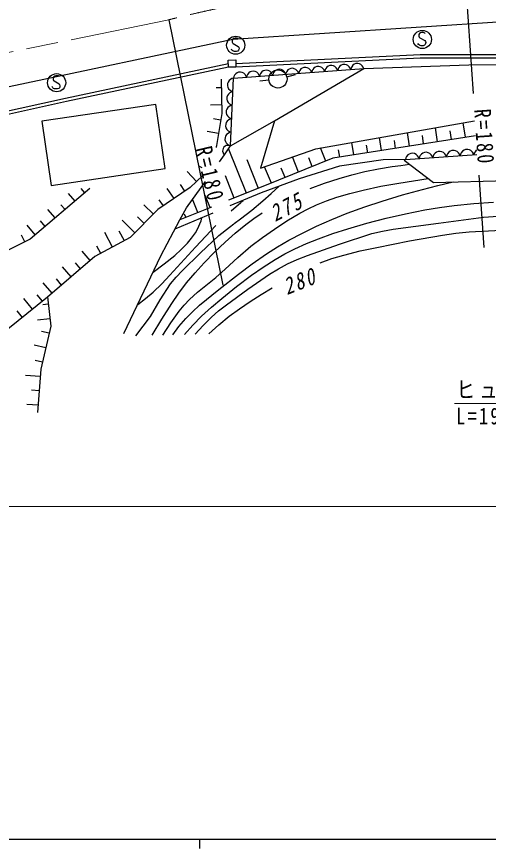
# Model space of a CAD drawing. Units: millimetres, scale not verified. Extents: x 40000 to 680000, y 20000 to 380000.
# Drawn here: x 147932 to 199656, y 204000 to 295284 of the extents above; entities that cross this region are included whole.
import ezdxf

# ---------------------------------------------------------------- set-up
doc = ezdxf.new("R2010")
doc.units = ezdxf.units.MM
doc.header["$LTSCALE"] = 1000
doc.linetypes.add('CHAIN', pattern=[18.5, 12, -1.5, 3.5, -1.5])
for name, color, linetype, lineweight in [('M-BGD', 7, 'Continuous', 25), ('M-BMK', 2, 'CHAIN', 13), ('M-STR-HTXT', 7, 'Continuous', 13), ('M-TTL-BAND', 7, 'Continuous', 25)]:
    doc.layers.add(name, color=color, linetype=linetype, lineweight=lineweight)
doc.styles.add('ＭＳ ゴシック', font='')
doc.styles.get('ＭＳ ゴシック').set_extended_font_data('MS Gothic')

msp = doc.modelspace()

# ---------------------------------------------------------------- linework, layer by layer
at = {"layer": 'M-BGD'}
for p, q in [((197085, 299904), (197995, 286862)), ((164606, 294941), (170555, 265822)), ((171650, 292797), (209325, 295280)), ((192038, 293320), (192032, 293205)), ((192032, 293205), (192037, 293130)), ((192037, 293130), (192076, 293030)), ((192104, 293430), (192038, 293320)), ((192076, 293030), (192145, 292974)), ((192215, 293504), (192104, 293430)), ((192345, 293537), (192215, 293504)), ((192500, 293536), (192345, 293537)), ((192605, 293515), (192500, 293536)), ((192680, 293480), (192605, 293515)), ((192734, 293419), (192680, 293480)), ((147125, 287624), (171650, 292797)), ((171572, 292690), (171566, 292575)), ((171566, 292575), (171571, 292500)), ((171571, 292500), (171610, 292400)), ((171638, 292799), (171572, 292690)), ((171610, 292400), (171679, 292344)), ((171749, 292873), (171638, 292799)), ((171679, 292344), (172222, 292024)), ((171879, 292907), (171749, 292873)), ((172034, 292906), (171879, 292907)), ((172139, 292885), (172034, 292906)), ((172214, 292849), (172139, 292885)), ((172268, 292789), (172214, 292849)), ((192009, 292230), (191940, 292346)), ((192088, 292155), (192009, 292230)), ((192183, 292109), (192088, 292155)), ((192145, 292974), (192688, 292654)), ((192668, 292135), (192513, 292091)), ((192739, 292224), (192668, 292135)), ((192688, 292654), (192747, 292564)), ((192775, 292319), (192739, 292224)), ((192747, 292564), (192786, 292439)), ((192786, 292439), (192775, 292319)), ((171543, 291600), (171474, 291716)), ((171622, 291525), (171543, 291600)), ((171717, 291479), (171622, 291525)), ((171817, 291463), (171717, 291479)), ((172047, 291461), (171817, 291463)), ((172202, 291504), (172047, 291461)), ((172273, 291594), (172202, 291504)), ((172222, 292024), (172281, 291934)), ((172309, 291689), (172273, 291594)), ((172281, 291934), (172320, 291808)), ((172320, 291808), (172309, 291689)), ((192283, 292093), (192183, 292109)), ((192513, 292091), (192283, 292093)), ((171137, 290520), (171954, 290536)), ((171153, 289735), (171137, 290520)), ((171951, 290151), (192170, 291115)), ((171954, 290536), (171970, 289752)), ((192180, 290715), (171970, 289752)), ((192170, 291115), (215577, 291154)), ((215578, 290754), (192180, 290715)), ((153300, 286347), (171145, 290142)), ((171153, 289735), (153384, 285956)), ((171970, 289752), (171153, 289735)), ((171715, 288531), (185989, 289585)), ((175129, 289386), (174965, 289320)), ((175350, 289402), (175129, 289386)), ((175522, 289361), (175350, 289402)), ((176218, 283854), (185989, 289585)), ((176392, 289425), (176242, 289328)), ((176556, 289491), (176392, 289425)), ((176777, 289508), (176556, 289491)), ((176949, 289466), (176777, 289508)), ((177112, 289392), (176949, 289466)), ((177263, 289246), (177112, 289392)), ((177669, 289433), (177542, 289266)), ((177820, 289531), (177669, 289433)), ((177984, 289597), (177820, 289531)), ((178205, 289613), (177984, 289597)), ((178376, 289572), (178205, 289613)), ((178540, 289498), (178376, 289572)), ((178691, 289351), (178540, 289498)), ((178969, 289372), (178897, 289226)), ((179097, 289539), (178969, 289372)), ((179247, 289636), (179097, 289539)), ((179411, 289702), (179247, 289636)), ((179632, 289718), (179411, 289702)), ((179804, 289677), (179632, 289718)), ((179967, 289603), (179804, 289677)), ((180118, 289456), (179967, 289603)), ((180214, 289323), (180118, 289456)), ((180396, 289477), (180325, 289332)), ((180524, 289644), (180396, 289477)), ((180675, 289741), (180524, 289644)), ((180838, 289807), (180675, 289741)), ((181060, 289824), (180838, 289807)), ((181231, 289782), (181060, 289824)), ((181395, 289708), (181231, 289782)), ((181545, 289562), (181395, 289708)), ((181641, 289429), (181545, 289562)), ((181707, 289269), (181641, 289429)), ((181752, 289437), (181707, 289269)), ((181824, 289582), (181752, 289437)), ((181951, 289749), (181824, 289582)), ((182102, 289847), (181951, 289749)), ((182266, 289913), (182102, 289847)), ((182487, 289929), (182266, 289913)), ((182659, 289888), (182487, 289929)), ((182822, 289814), (182659, 289888)), ((182973, 289667), (182822, 289814)), ((183069, 289534), (182973, 289667)), ((183134, 289374), (183069, 289534)), ((183179, 289542), (183134, 289374)), ((183251, 289688), (183179, 289542)), ((183379, 289855), (183251, 289688)), ((183529, 289952), (183379, 289855)), ((183693, 290018), (183529, 289952)), ((183914, 290034), (183693, 290018)), ((184086, 289993), (183914, 290034)), ((184249, 289919), (184086, 289993)), ((184400, 289772), (184249, 289919)), ((184496, 289640), (184400, 289772)), ((184562, 289479), (184496, 289640)), ((184607, 289648), (184562, 289479)), ((184679, 289793), (184607, 289648)), ((184806, 289960), (184679, 289793)), ((184957, 290057), (184806, 289960)), ((185121, 290123), (184957, 290057)), ((185342, 290140), (185121, 290123)), ((185514, 290099), (185342, 290140)), ((185677, 290024), (185514, 290099)), ((185828, 289878), (185677, 290024)), ((185924, 289745), (185828, 289878)), ((185989, 289585), (185924, 289745)), ((185989, 289585), (197513, 289982)), ((197513, 289982), (213848, 290224)), ((151937, 288575), (151931, 288460)), ((151931, 288460), (151935, 288385)), ((152003, 288685), (151937, 288575)), ((152113, 288759), (152003, 288685)), ((152244, 288793), (152113, 288759)), ((152399, 288791), (152244, 288793)), ((152504, 288770), (152399, 288791)), ((152578, 288735), (152504, 288770)), ((152633, 288674), (152578, 288735)), ((171364, 281115), (171715, 288531)), ((171542, 288484), (171393, 288401)), ((171715, 288531), (171542, 288484)), ((171760, 288699), (171715, 288531)), ((171832, 288845), (171760, 288699)), ((171960, 289012), (171832, 288845)), ((172110, 289109), (171960, 289012)), ((172274, 289175), (172110, 289109)), ((172495, 289191), (172274, 289175)), ((172667, 289150), (172495, 289191)), ((172830, 289076), (172667, 289150)), ((172981, 288930), (172830, 289076)), ((173077, 288797), (172981, 288930)), ((173143, 288636), (173077, 288797)), ((173188, 288805), (173143, 288636)), ((173259, 288950), (173188, 288805)), ((173387, 289117), (173259, 288950)), ((173538, 289215), (173387, 289117)), ((173701, 289281), (173538, 289215)), ((173923, 289297), (173701, 289281)), ((174094, 289256), (173923, 289297)), ((174258, 289182), (174094, 289256)), ((174408, 289035), (174258, 289182)), ((174504, 288902), (174408, 289035)), ((174570, 288742), (174504, 288902)), ((174615, 288910), (174570, 288742)), ((174687, 289055), (174615, 288910)), ((174814, 289223), (174687, 289055)), ((174965, 289320), (174814, 289223)), ((175685, 289287), (175522, 289361)), ((175836, 289140), (175685, 289287)), ((175932, 289007), (175836, 289140)), ((175997, 288847), (175932, 289007)), ((176042, 289016), (175997, 288847)), ((176114, 289161), (176042, 289016)), ((176242, 289328), (176114, 289161)), ((177359, 289113), (177263, 289246)), ((177425, 288953), (177359, 289113)), ((177470, 289121), (177425, 288953)), ((177542, 289266), (177470, 289121)), ((177555, 288688), (178524, 288934)), ((178787, 289218), (178691, 289351)), ((178852, 289058), (178787, 289218)), ((178897, 289226), (178852, 289058)), ((180280, 289163), (180214, 289323)), ((180325, 289332), (180280, 289163)), ((151907, 287485), (151838, 287601)), ((151935, 288385), (151974, 288285)), ((151974, 288285), (152044, 288229)), ((152044, 288229), (152586, 287909)), ((152586, 287909), (152645, 287819)), ((152673, 287574), (152637, 287479)), ((152645, 287819), (152684, 287694)), ((152684, 287694), (152673, 287574)), ((170341, 288409), (170425, 284663)), ((171063, 287934), (171052, 287704)), ((171052, 287704), (171099, 287527)), ((171126, 288106), (171063, 287934)), ((171223, 288265), (171126, 288106)), ((171393, 288401), (171223, 288265)), ((175593, 288321), (174600, 288200)), ((151987, 287410), (151907, 287485)), ((152081, 287364), (151987, 287410)), ((152181, 287348), (152081, 287364)), ((152411, 287346), (152181, 287348)), ((152567, 287390), (152411, 287346)), ((152637, 287479), (152567, 287390)), ((170362, 287473), (169804, 287460)), ((171153, 286781), (171056, 286622)), ((171099, 287527), (171180, 287360)), ((171323, 286918), (171153, 286781)), ((171180, 287360), (171337, 287207)), ((171472, 287000), (171323, 286918)), ((171337, 287207), (171477, 287115)), ((171645, 287048), (171472, 287000)), ((171477, 287115), (171645, 287048)), ((137593, 282905), (153300, 286347)), ((153384, 285956), (137677, 282514)), ((170992, 286451), (170981, 286221)), ((170981, 286221), (171029, 286044)), ((171056, 286622), (170992, 286451)), ((171029, 286044), (171110, 285877)), ((171110, 285877), (171266, 285724)), ((171266, 285724), (171407, 285632)), ((163177, 285655), (150690, 283811)), ((164218, 278607), (163177, 285655)), ((170404, 285600), (169191, 285573)), ((170922, 284968), (170911, 284738)), ((170986, 285139), (170922, 284968)), ((171083, 285298), (170986, 285139)), ((171253, 285435), (171083, 285298)), ((171401, 285517), (171253, 285435)), ((171575, 285565), (171401, 285517)), ((171407, 285632), (171575, 285565)), ((170301, 283928), (169525, 284059)), ((170425, 284663), (169796, 280926)), ((170911, 284738), (170958, 284561)), ((170958, 284561), (171040, 284393)), ((171182, 283952), (171012, 283815)), ((171040, 284393), (171196, 284241)), ((171331, 284034), (171182, 283952)), ((171196, 284241), (171337, 284149)), ((171504, 284082), (171331, 284034)), ((171337, 284149), (171504, 284082)), ((150690, 283811), (151731, 276763)), ((170852, 283484), (170841, 283255)), ((170841, 283255), (170888, 283078)), ((170916, 283656), (170852, 283484)), ((170888, 283078), (170969, 282910)), ((171012, 283815), (170916, 283656)), ((171364, 281115), (176218, 283854)), ((176218, 283854), (174660, 278654)), ((180728, 280790), (198151, 283850)), ((194094, 281558), (193852, 283095)), ((197163, 282043), (196912, 283633)), ((170054, 282458), (168810, 282667)), ((170845, 282173), (170781, 282001)), ((170942, 282332), (170845, 282173)), ((171112, 282469), (170942, 282332)), ((170969, 282910), (171126, 282758)), ((171261, 282551), (171112, 282469)), ((171126, 282758), (171266, 282666)), ((171434, 282598), (171261, 282551)), ((171266, 282666), (171434, 282598)), ((198262, 282216), (182587, 279739)), ((191026, 281073), (190791, 282558)), ((192560, 281315), (192417, 282222)), ((195629, 281800), (195481, 282738)), ((170781, 282001), (170771, 281771)), ((170771, 281771), (170818, 281594)), ((170818, 281594), (170899, 281427)), ((170899, 281427), (171056, 281275)), ((171056, 281275), (171196, 281183)), ((171196, 281183), (171364, 281115)), ((184888, 280103), (184670, 281483)), ((186423, 280345), (186289, 281189)), ((187957, 280588), (187731, 282020)), ((189491, 280830), (189353, 281705)), ((168929, 281135), (168918, 281137)), ((169807, 280988), (169781, 280992)), ((170528, 280658), (170517, 280508)), ((170517, 280508), (170566, 280338)), ((170565, 280801), (170528, 280658)), ((170665, 280958), (170565, 280801)), ((170566, 280338), (170627, 280217)), ((170779, 281053), (170665, 280958)), ((170718, 280102), (171364, 281115)), ((170911, 281126), (170779, 281053)), ((171086, 281154), (170911, 281126)), ((171223, 281151), (171086, 281154)), ((173123, 275907), (171172, 280814)), ((171364, 281115), (171223, 281151)), ((174660, 278654), (180728, 280790)), ((181840, 279435), (181251, 280882)), ((183354, 279860), (183226, 280672)), ((191155, 280275), (190983, 280206)), ((191388, 280291), (191155, 280275)), ((191568, 280247), (191388, 280291)), ((191740, 280168), (191568, 280247)), ((192484, 280310), (192325, 280208)), ((192656, 280378), (192484, 280310)), ((192889, 280394), (192656, 280378)), ((193069, 280350), (192889, 280394)), ((193240, 280271), (193069, 280350)), ((193398, 280116), (193240, 280271)), ((193826, 280312), (193691, 280137)), ((193985, 280413), (193826, 280312)), ((194157, 280482), (193985, 280413)), ((194390, 280498), (194157, 280482)), ((194570, 280453), (194390, 280498)), ((194741, 280375), (194570, 280453)), ((194899, 280220), (194741, 280375)), ((195326, 280415), (195191, 280240)), ((195485, 280517), (195326, 280415)), ((195658, 280585), (195485, 280517)), ((195890, 280601), (195658, 280585)), ((196071, 280557), (195890, 280601)), ((196242, 280478), (196071, 280557)), ((196400, 280323), (196242, 280478)), ((196500, 280183), (196400, 280323)), ((196692, 280343), (196616, 280191)), ((196827, 280519), (196692, 280343)), ((196986, 280620), (196827, 280519)), ((197159, 280688), (196986, 280620)), ((197391, 280704), (197159, 280688)), ((197571, 280660), (197391, 280704)), ((197743, 280582), (197571, 280660)), ((197900, 280427), (197743, 280582)), ((198000, 280287), (197900, 280427)), ((198069, 280118), (198000, 280287)), ((198117, 280295), (198069, 280118)), ((198193, 280447), (198117, 280295)), ((198328, 280622), (198193, 280447)), ((198369, 280648), (198328, 280622)), ((170173, 279345), (170718, 280102)), ((170627, 280217), (170718, 280102)), ((174453, 276435), (173201, 279583)), ((182587, 279739), (175117, 276700)), ((178852, 278219), (178172, 279890)), ((180346, 278827), (179955, 279787)), ((188137, 279567), (183323, 278880)), ((190565, 279601), (188137, 279567)), ((190423, 279535), (193627, 277088)), ((190565, 279601), (198404, 280141)), ((190613, 279777), (190565, 279601)), ((190689, 279930), (190613, 279777)), ((190824, 280105), (190689, 279930)), ((190983, 280206), (190824, 280105)), ((191897, 280013), (191740, 280168)), ((191997, 279873), (191897, 280013)), ((192066, 279704), (191997, 279873)), ((192114, 279881), (192066, 279704)), ((192190, 280033), (192114, 279881)), ((192325, 280208), (192190, 280033)), ((193498, 279976), (193398, 280116)), ((193566, 279808), (193498, 279976)), ((193615, 279984), (193566, 279808)), ((193691, 280137), (193615, 279984)), ((194999, 280080), (194899, 280220)), ((195067, 279911), (194999, 280080)), ((195115, 280088), (195067, 279911)), ((195191, 280240), (195115, 280088)), ((196568, 280014), (196500, 280183)), ((196616, 280191), (196568, 280014)), ((151731, 276763), (164218, 278607)), ((168277, 278674), (167985, 278834)), ((175864, 277004), (175126, 278818)), ((177358, 277612), (176933, 278657)), ((183323, 278880), (178900, 277492)), ((186097, 278289), (187604, 278590)), ((187604, 278590), (189124, 278831)), ((189124, 278831), (190066, 278959)), ((190066, 278959), (191020, 279079)), ((167664, 277193), (166636, 278300)), ((168365, 277843), (166963, 276543)), ((168441, 277984), (168365, 277843)), ((171794, 275378), (170824, 277816)), ((181694, 277001), (183281, 277530)), ((183281, 277530), (184682, 277939)), ((184682, 277939), (186097, 278289)), ((191451, 277270), (193072, 277511)), ((198622, 277883), (199176, 269935)), ((166374, 276136), (165883, 276847)), ((166542, 274307), (168628, 277201)), ((175117, 276700), (171177, 275133)), ((178900, 277492), (174742, 275937)), ((175830, 275862), (176731, 276681)), ((180135, 276417), (181694, 277001)), ((185923, 276249), (187877, 276660)), ((187877, 276660), (189843, 277012)), ((189843, 277012), (191451, 277270)), ((192449, 276314), (194113, 276736)), ((193627, 277088), (203103, 277328)), ((194113, 276736), (195791, 277143)), ((155966, 276418), (149431, 270877)), ((154332, 275033), (153624, 275868)), ((155421, 275957), (155023, 276426)), ((166963, 276543), (163428, 274102)), ((165196, 275323), (164426, 276438)), ((169135, 274321), (168578, 275723)), ((174742, 275937), (171326, 274503)), ((174916, 275058), (175830, 275862)), ((183056, 275472), (184478, 275889)), ((184478, 275889), (185923, 276249)), ((188030, 275049), (190231, 275710)), ((190231, 275710), (192449, 276314)), ((164018, 274509), (163562, 275169)), ((167805, 273793), (167224, 275254)), ((171451, 273981), (172511, 274893)), ((172511, 274893), (172641, 275002)), ((172641, 275002), (172771, 275110)), ((173709, 274060), (174916, 275058)), ((180816, 274639), (181920, 275082)), ((181920, 275082), (183056, 275472)), ((186097, 274405), (188030, 275049)), ((195911, 274559), (198049, 274768)), ((198049, 274768), (200204, 274918)), ((152154, 273186), (151356, 274127)), ((153243, 274109), (152791, 274642)), ((163428, 274102), (160390, 271040)), ((162922, 273592), (161879, 274627)), ((169298, 274386), (165811, 273000)), ((165811, 273000), (166542, 274307)), ((172464, 273108), (173709, 274060)), ((178979, 273718), (179883, 274205)), ((179883, 274205), (180816, 274639)), ((184192, 273708), (186097, 274405)), ((190566, 273651), (192691, 274081)), ((192691, 274081), (194296, 274349)), ((194296, 274349), (195911, 274559)), ((161909, 272571), (161177, 273298)), ((163759, 269019), (165811, 273000)), ((169457, 273719), (165277, 271964)), ((166476, 273264), (166347, 273588)), ((168151, 272877), (168252, 273213)), ((171782, 272590), (172464, 273108)), ((173048, 272462), (173927, 273121)), ((173927, 273121), (174840, 273749)), ((177573, 272858), (178979, 273718)), ((180816, 272275), (182488, 273017)), ((182488, 273017), (184192, 273708)), ((186335, 272612), (188462, 273165)), ((188462, 273165), (190566, 273651)), ((194180, 272632), (199130, 273275)), ((199130, 273275), (202057, 273472)), ((149975, 271339), (149088, 272385)), ((151064, 272262), (150559, 272859)), ((160897, 271551), (159500, 272936)), ((167535, 271545), (167811, 272028)), ((167544, 269971), (169784, 272346)), ((167811, 272028), (168037, 272547)), ((168037, 272547), (168151, 272877)), ((170111, 271246), (171264, 272196)), ((171264, 272196), (171731, 272551)), ((171900, 271526), (173048, 272462)), ((176196, 271945), (177573, 272858)), ((179276, 271532), (180816, 272275)), ((184233, 272005), (186335, 272612)), ((189231, 271965), (194180, 272632)), ((148822, 270573), (148450, 271318)), ((158451, 269995), (157599, 271577)), ((159744, 270692), (159178, 271741)), ((167117, 270958), (167535, 271545)), ((168088, 269347), (170111, 271246)), ((170798, 270550), (171900, 271526)), ((174888, 271040), (176196, 271945)), ((177764, 270736), (179276, 271532)), ((181024, 270912), (182614, 271486)), ((182614, 271486), (184233, 272005)), ((183349, 270307), (186889, 271488)), ((186889, 271488), (188052, 271756)), ((188052, 271756), (189231, 271965)), ((191025, 270664), (194638, 271309)), ((194638, 271309), (196082, 271511)), ((196082, 271511), (197542, 271655)), ((197542, 271655), (201957, 271882)), ((149431, 270877), (143342, 267841)), ((160390, 271040), (156511, 268950)), ((165979, 269718), (166649, 270406)), ((166649, 270406), (167117, 270958)), ((169621, 269430), (170798, 270550)), ((173617, 270088), (174888, 271040)), ((176518, 270019), (177764, 270736)), ((178453, 269811), (179726, 270389)), ((179726, 270389), (181024, 270912)), ((179815, 269063), (183349, 270307)), ((187421, 269960), (191025, 270664)), ((155990, 268504), (155100, 269544)), ((157157, 269299), (156726, 270099)), ((164745, 266915), (167544, 269971)), ((165275, 269082), (165979, 269718)), ((166095, 267394), (168088, 269347)), ((168494, 268275), (169621, 269430)), ((172193, 268852), (173617, 270088)), ((175311, 269256), (176518, 270019)), ((177352, 269244), (178453, 269811)), ((183810, 269113), (185604, 269565)), ((185604, 269565), (187421, 269960)), ((156511, 268950), (151305, 264490)), ((159677, 260490), (163759, 269019)), ((164109, 268142), (165275, 269082)), ((170807, 267568), (172193, 268852)), ((173757, 268166), (175311, 269256)), ((174972, 267787), (176288, 268628)), ((176288, 268628), (177352, 269244)), ((177629, 268150), (178709, 268633)), ((178709, 268633), (179815, 269063)), ((181206, 268276), (182498, 268723)), ((182498, 268723), (183810, 269113)), ((153908, 266720), (152972, 267813)), ((154949, 267612), (154401, 268252)), ((162915, 267255), (164109, 268142)), ((167509, 267183), (168494, 268275)), ((169757, 266640), (170807, 267568)), ((172247, 267035), (173757, 268166)), ((173698, 266901), (174972, 267787)), ((175672, 267024), (176632, 267611)), ((176632, 267611), (177629, 268150)), ((163840, 265951), (164745, 266915)), ((164817, 265941), (165432, 266686)), ((165432, 266686), (166095, 267394)), ((166570, 266052), (167509, 267183)), ((168675, 265764), (169757, 266640)), ((170100, 265344), (172247, 267035)), ((172037, 265652), (173698, 266901)), ((173281, 265373), (175672, 267024)), ((151826, 264936), (150844, 266082)), ((152867, 265828), (152291, 266500)), ((162902, 265039), (163840, 265951)), ((163681, 264185), (164817, 265941)), ((165725, 264939), (166570, 266052)), ((167765, 265030), (168675, 265764)), ((170420, 264361), (172037, 265652)), ((150756, 264048), (150183, 264760)), ((162072, 264337), (162902, 265039)), ((164934, 263799), (165725, 264939)), ((166897, 264253), (167765, 265030)), ((167983, 263600), (170100, 265344)), ((170926, 263672), (173281, 265373)), ((173528, 264008), (174736, 264778)), ((174736, 264778), (175949, 265533)), ((151305, 264490), (143607, 258302)), ((149656, 263164), (148707, 264345)), ((151310, 264529), (151668, 261321)), ((161204, 263681), (162072, 264337)), ((162592, 262391), (163681, 264185)), ((166309, 263632), (166897, 264253)), ((169290, 263405), (170420, 264361)), ((172370, 263225), (173528, 264008)), ((148556, 262280), (147984, 262992)), ((151400, 263727), (150787, 263658)), ((163837, 262068), (164934, 263799)), ((164829, 261667), (165764, 262968)), ((165764, 262968), (166309, 263632)), ((167200, 262887), (167983, 263600)), ((168209, 262413), (169290, 263405)), ((169284, 262301), (170081, 263006)), ((170081, 263006), (170926, 263672)), ((171248, 262393), (172370, 263225)), ((151579, 262123), (150224, 261972)), ((161817, 261311), (162592, 262391)), ((162795, 260311), (163837, 262068)), ((165733, 261273), (166468, 262139)), ((166468, 262139), (167200, 262887)), ((167240, 261422), (168209, 262413)), ((168370, 261386), (169284, 262301)), ((170113, 261449), (171248, 262393)), ((151668, 261321), (150584, 256581)), ((160993, 260267), (161817, 261311)), ((163949, 260339), (164829, 261667)), ((165042, 260366), (165733, 261273)), ((166321, 260397), (167240, 261422)), ((167495, 260426), (168370, 261386)), ((169024, 260463), (170113, 261449)), ((151487, 260531), (150667, 260718)), ((151126, 258951), (149847, 259244)), ((150765, 257371), (149949, 257558)), ((150584, 256581), (150234, 251835)), ((150526, 255790), (148903, 255910)), ((150409, 254208), (149544, 254272)), ((150292, 252626), (149061, 252717))]:
    msp.add_line(p, q, dxfattribs=at)
for centre in [(171953, 292147), (192419, 292777), (176586, 288442), (152317, 288032)]:
    msp.add_circle(centre, 995, dxfattribs=at)
at = {"layer": 'M-BMK'}
msp.add_line((99532, 281648), (164606, 294941), dxfattribs=at)
msp.add_arc((207918, 120230), 180000, 93.45039, 103.92332, dxfattribs=at)
at = {"layer": 'M-STR-HTXT'}
for p, q in [((211267, 252807), (195942, 252807)), ((87882, 241517), (381126, 241517))]:
    msp.add_line(p, q, dxfattribs=at)
at = {"layer": 'M-TTL-BAND'}
for p, q in [((40000, 205000), (579000, 205000)), ((168000, 205000), (168000, 204000))]:
    msp.add_line(p, q, dxfattribs=at)

# ---------------------------------------------------------------- texts
at = {"layer": 'M-BGD', "char_height": 1833, "attachment_point": 7, "style": 'ＭＳ ゴシック'}
for s, insert, rotation in [('\\T1.25;\\W0.8;R=180', (198066, 285099), 273.9), ('\\T1.25;\\W0.8;R=180', (167496, 280796), 283.4), ('\\T1.25;\\W0.8;\\Q15;275', (176285, 272712), 27.2), ('\\T1.25;\\W0.8;\\Q15;280', (177579, 264689), 21.7)]:
    msp.add_mtext(s, dxfattribs=dict(at, insert=insert, rotation=rotation))
at = {"layer": 'M-STR-HTXT', "char_height": 1833, "attachment_point": 7, "style": 'ＭＳ ゴシック'}
for s, insert in [('\\T1.25;\\W0.8;ヒューム管', (196170, 253227)), ('\\T1.25;\\W0.8;L=19.6\\~φ300', (196131, 250036))]:
    msp.add_mtext(s, dxfattribs=dict(at, insert=insert))

doc.saveas('drawing.dxf')
